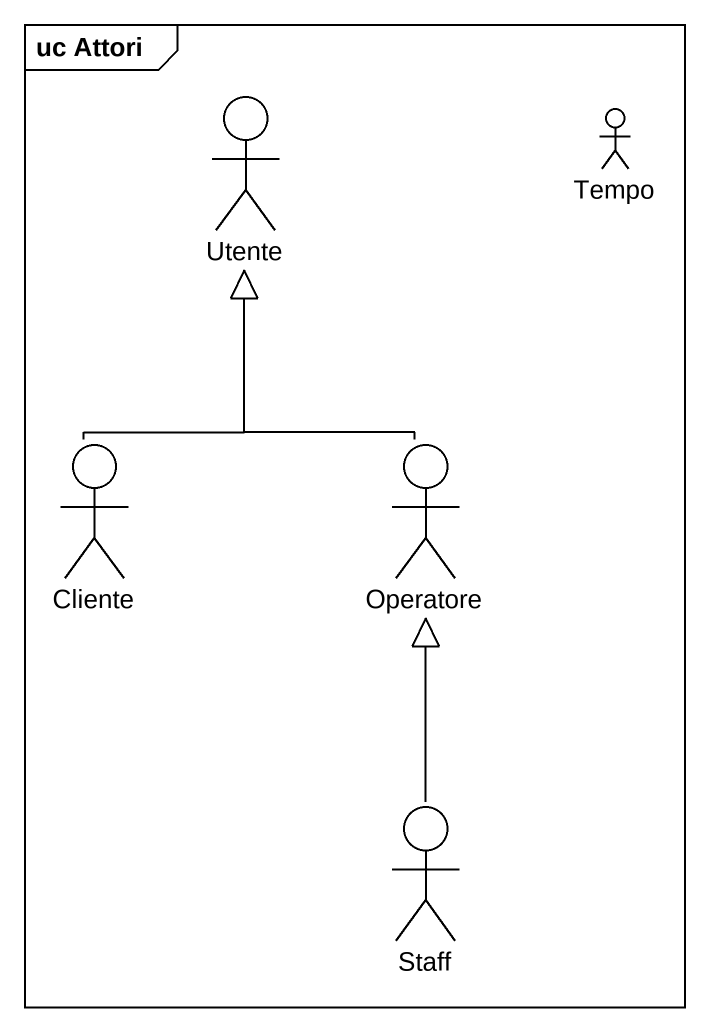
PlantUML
@startuml
mainframe uc Attori
actor Utente
actor Tempo
actor Cliente
actor Operatore
actor Staff
Cliente -up-|> Utente
Operatore -up-|> Utente
Staff -up-|> Operatore
@enduml
